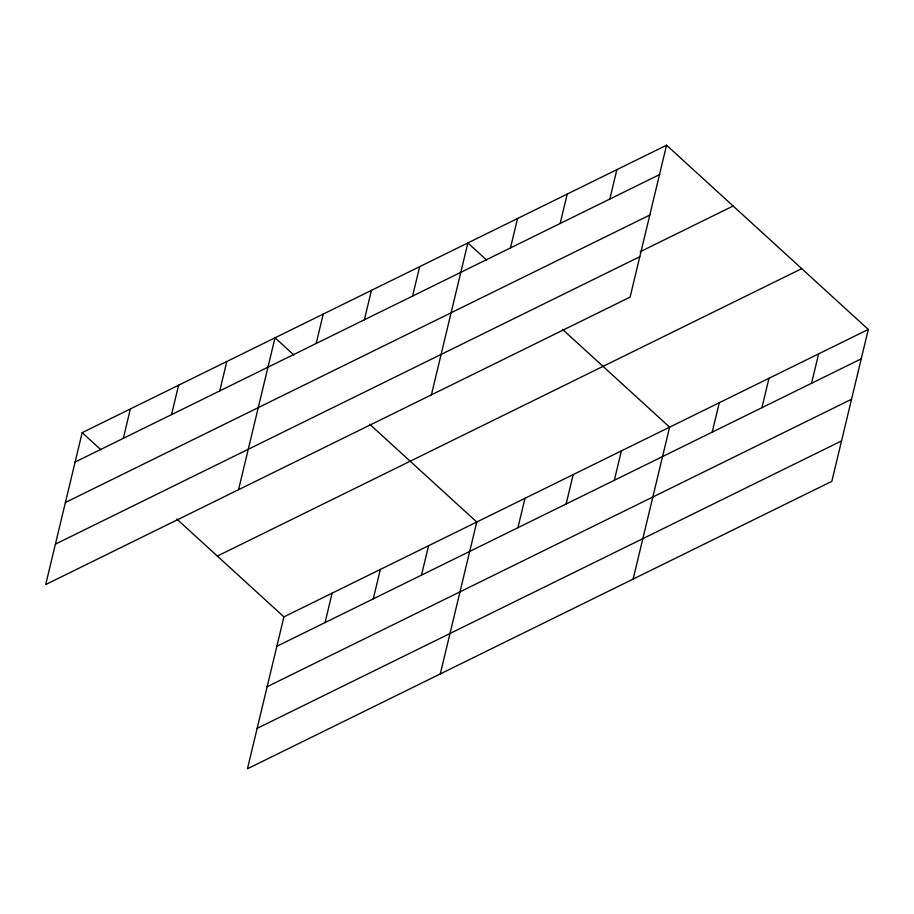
<?xml version="1.0" encoding="UTF-8"?>
<svg xmlns="http://www.w3.org/2000/svg" width="914" height="914" viewBox="0 0 914 914"><rect width="100%" height="100%" fill="white"/><g stroke="black" fill="none" stroke-linecap="round" stroke-linejoin="round"><path stroke-width="1.37" d="M666.557 145.212L82.169 432.653L45.7 584.56L630.089 297.13L666.557 145.212L868.3 329.44L831.831 481.347L247.443 768.788L283.911 616.87L868.3 329.44M123.321 438.343L130.382 408.935M171.535 414.625L178.596 385.217M219.748 390.918L226.809 361.51M238.543 489.71L275.023 337.792L293.748 354.895M316.175 343.481L323.225 314.085M364.378 319.774L371.438 290.366M325.064 622.56L332.125 593.152M412.591 296.056L419.652 266.66M373.278 598.841L380.338 569.445M431.397 394.859L467.865 242.941L486.591 260.044M421.491 575.135L428.552 545.727M510.48 247.911L517.541 218.515M440.285 673.926L476.765 522.02L369.656 424.21M560.156 223.484L567.217 194.076M517.918 527.709L524.979 498.301M609.821 199.046L616.881 169.65M566.132 503.991L573.181 474.594M614.334 480.284L621.394 450.876M633.139 579.076L669.608 427.169L562.498 329.36M712.223 432.139L719.284 402.731M761.899 407.701L768.96 378.305M811.563 383.274L818.624 353.867M75.108 462.05L659.497 174.62M65.408 502.483L649.797 215.053M640.154 251.738L733.131 206.016M55.411 544.138L639.789 256.697M217.338 556.078L801.727 268.647M276.851 646.278L861.239 358.836M267.151 686.7L851.54 399.269M257.154 728.355L841.531 440.925M82.169 432.653L100.894 449.745M176.802 519.061L283.911 616.87"/></g></svg>
